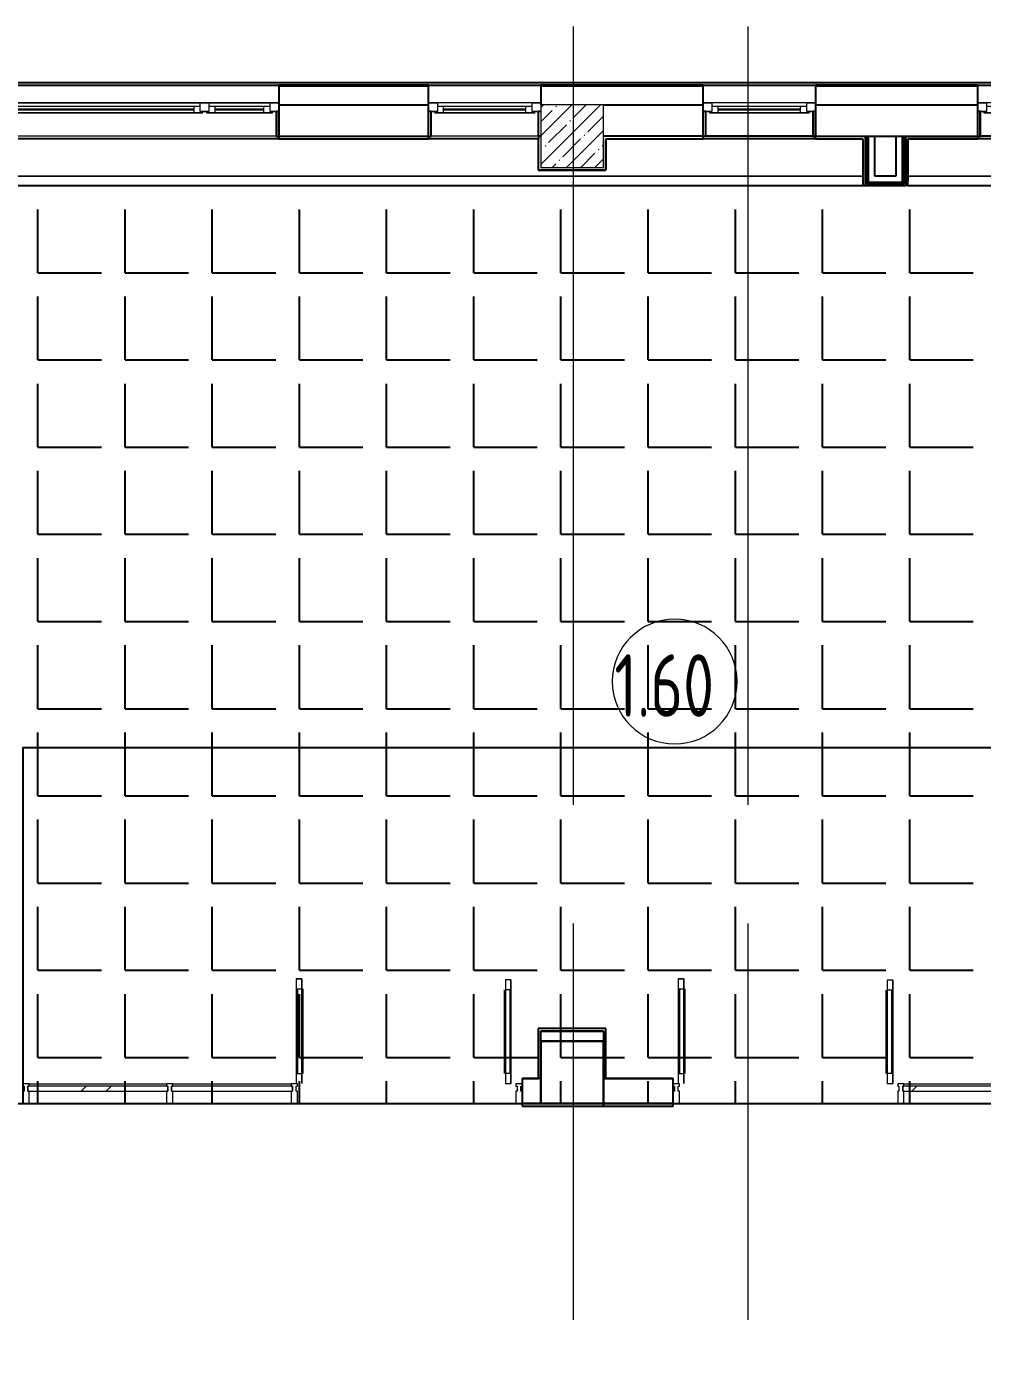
# Model space of a CAD drawing. Header units: millimetres. Extents: x -625 to 415037, y -3642 to 102118.
# Drawn here: x 101493 to 109153, y 11254 to 21892 of the extents above; entities that cross this region are included whole.
import ezdxf

# ---------------------------------------------------------------- set-up
doc = ezdxf.new("R2010")
doc.units = ezdxf.units.MM
doc.linetypes.add('Осевая', pattern=[6350, 1270, -952.5, 3175, -952.5])
doc.layers.add('1) плитка  КР1', color=40, linetype='Continuous')
for name, color, linetype, lineweight in [('A-AREA-IDEN', 7, 'Continuous', 9), ('A-DETL-GENF', 7, 'Continuous', 9), ('A-GLAZ', 7, 'Continuous', 9), ('A-GLAZ-1', 7, 'Continuous', 5), ('A-GLAZ-CURT-1', 7, 'Continuous', 5), ('A-GLAZ-CURT-2', 7, 'Continuous', 20), ('A-GLAZ-CWMG', 7, 'Continuous', 9), ('A-GLAZ-CWMG-1', 7, 'Continuous', 20), ('A-WALL', 7, 'Continuous', 5), ('S-COLS-1', 7, 'Continuous', 5), ('Оси', 7, 'Continuous', 9), ('Оси-2', 7, 'Осевая', 9)]:
    doc.layers.add(name, color=color, linetype=linetype, lineweight=lineweight)
doc.styles.add('СПДС', font='ГОСТ тип А.ttf', dxfattribs={"width": 0.9})

# ---------------------------------------------------------------- blocks, each defined once
blk = doc.blocks.new('120_Окно_СКБ_1Ст - 120_Окно_СКБ_1Ст 900х2500_h_ с форточкой-22876038-Объем проектирования 1 этажа')
at = {"layer": 'A-GLAZ'}
for p, q in [((-450, -127), (-450, -57)), ((-450, -57), (-380, -57)), ((-380, -57), (-380, -127)), ((380, -87), (-380, -87)), ((-380, -87), (-380, -127)), ((-330, -137), (-330, -87)), ((330, -137), (330, -87)), ((380, -127), (380, -57)), ((380, -57), (450, -57)), ((380, -127), (380, -87)), ((450, -57), (450, -127)), ((-380, -127), (-450, -127)), ((-380, -127), (-400, -127)), ((-400, -127), (-400, -137)), ((-400, -137), (400, -137)), ((400, -137), (-400, -137)), ((450, -127), (380, -127)), ((400, -127), (380, -127)), ((400, -137), (400, -127))]:
    blk.add_line(p, q, dxfattribs=at)
at = {"layer": 'A-GLAZ-1'}
for p, q in [((450, -57), (-450, -57)), ((-430, -127), (-400, -127)), ((-330, -107), (330, -107)), ((330, -117), (-330, -117)), ((400, -127), (430, -127))]:
    blk.add_line(p, q, dxfattribs=at)
blk = doc.blocks.new('120_Окно_СКБ_1Ст - 120_Окно_СКБ_1Ст 900х2500_h_ с форточкой-V23-Объем проектирования 1 этажа')
at = {"layer": 'A-GLAZ'}
for p, q in [((-450, -127), (-450, -57)), ((-450, -57), (-380, -57)), ((-380, -57), (-380, -127)), ((380, -87), (-380, -87)), ((-380, -87), (-380, -127)), ((-330, -137), (-330, -87)), ((330, -137), (330, -87)), ((380, -127), (380, -57)), ((380, -57), (450, -57)), ((380, -127), (380, -87)), ((450, -57), (450, -127)), ((-380, -127), (-450, -127)), ((-380, -127), (-400, -127)), ((-400, -127), (-400, -137)), ((-400, -137), (400, -137)), ((400, -137), (-400, -137)), ((450, -127), (380, -127)), ((400, -127), (380, -127)), ((400, -137), (400, -127))]:
    blk.add_line(p, q, dxfattribs=at)
at = {"layer": 'A-GLAZ-1'}
for p, q in [((450, -57), (-450, -57)), ((-430, -127), (-400, -127)), ((-330, -107), (330, -107)), ((330, -117), (-330, -117)), ((400, -127), (430, -127))]:
    blk.add_line(p, q, dxfattribs=at)
blk = doc.blocks.new('Дверь_Витражная_остекление_ - ВВ-11 остекление-32352627-Объем проектирования 1 этажа')
at = {"layer": 'A-DETL-GENF'}
for p, q in [((-791, -20), (-836, -20)), ((-836, -851), (-836, -20)), ((-791, -20), (-836, -20)), ((-836, -20), (-836, -851)), ((-836, -100), (-791, -100)), ((-826, -771), (-826, -100)), ((-791, -851), (-791, -20)), ((-791, -851), (-791, -20)), ((-782, -771), (-782, -100)), ((832, -780), (832, -100)), ((841, -860), (841, -20)), ((841, -20), (841, -860)), ((886, -100), (841, -100)), ((876, -780), (876, -100)), ((886, -860), (886, -20)), ((886, -860), (886, -20)), ((-836, -771), (-791, -771)), ((-836, -851), (-791, -851)), ((-836, -851), (-791, -851)), ((886, -780), (841, -780)), ((886, -860), (841, -860)), ((841, -860), (886, -860))]:
    blk.add_line(p, q, dxfattribs=at)
blk = doc.blocks.new('Прямоугольный импост - Импост структурный с накладкой - 160мм Темный-V110-Объем проектирования 1 этажа')
at = {"layer": 'A-GLAZ-CWMG-1'}
for p, q in [((-50, 0), (-50, 17)), ((-50, 17), (0, 17)), ((-40, 0), (-50, 0)), ((-40, -40), (-40, 0)), ((0, 0), (-10, 0)), ((-10, 0), (-10, -40)), ((0, 17), (0, 0)), ((-50, -140), (-50, -40)), ((-50, -40), (-40, -40)), ((-10, -40), (0, -40)), ((0, -40), (0, -140)), ((0, -140), (-50, -140))]:
    blk.add_line(p, q, dxfattribs=at)
blk = doc.blocks.new('Системная панель - Стекло - 40мм-32352622-Объем проектирования 1 этажа')
at = {"layer": 'A-GLAZ-CURT-2'}
for p, q in [((485, 40), (-485, 40)), ((-485, 40), (-485, 0)), ((-485, 0), (485, 0)), ((485, 0), (485, 40))]:
    blk.add_line(p, q, dxfattribs=at)
blk = doc.blocks.new('Прямоугольный импост - Импост структурный с накладкой - 160мм Темный-32352618-Объем проектирования 1 этажа')
at = {"layer": 'A-GLAZ-CWMG'}
for p, q in [((102599, 13557), (103549, 13557)), ((102599, 13400), (103549, 13400))]:
    blk.add_line(p, q, dxfattribs=at)
blk = doc.blocks.new('Прямоугольный импост - Импост структурный с накладкой - 160мм Темный-V111-Объем проектирования 1 этажа')
at = {"layer": 'A-GLAZ-CWMG-1'}
for p, q in [((-25, 0), (-25, 17)), ((-25, 17), (25, 17)), ((-15, 0), (-25, 0)), ((-15, -40), (-15, 0)), ((25, 0), (15, 0)), ((15, 0), (15, -40)), ((25, 17), (25, 0)), ((-25, -140), (-25, -40)), ((-25, -40), (-15, -40)), ((15, -40), (25, -40)), ((25, -40), (25, -140)), ((25, -140), (-25, -140))]:
    blk.add_line(p, q, dxfattribs=at)
blk = doc.blocks.new('Системная панель - Стекло - 40мм-32352614-Объем проектирования 1 этажа')
at = {"layer": 'A-GLAZ-CURT-1'}
h = blk.add_hatch(dxfattribs=at)
h.set_pattern_fill('FP_130', color=256, style=0, pattern_type=2)
h.set_pattern_definition([(225, (102198.5, 13340), (565.6854, -565.6854), [400, -1200]), (225, (102598.5, 13540), (565.6854, -565.6854), [1200, -400]), (225, (101798.5, 13740), (565.6854, -565.6854), [400, -1200])])
h.paths.add_polyline_path([(560, 40), (-561, 40), (-561, 0), (560, 0)])
at = {"layer": 'A-GLAZ-CURT-2'}
for p, q in [((560, 40), (-561, 40)), ((-561, 40), (-561, 0)), ((560, 0), (560, 40)), ((-561, 0), (560, 0))]:
    blk.add_line(p, q, dxfattribs=at)
blk = doc.blocks.new('Прямоугольный импост - Импост структурный с накладкой - 160мм Темный-32352612-Объем проектирования 1 этажа')
at = {"layer": 'A-GLAZ-CWMG'}
for p, q in [((101448, 13557), (102549, 13557)), ((101448, 13400), (102549, 13400))]:
    blk.add_line(p, q, dxfattribs=at)
blk = doc.blocks.new('Прямоугольный импост - Импост структурный с накладкой - 160мм Темный-32310142-Объем проектирования 1 этажа')
at = {"layer": 'A-GLAZ-CWMG-1'}
for p, q in [((-50, 0), (-50, 17)), ((-50, 17), (0, 17)), ((-40, 0), (-50, 0)), ((-40, -40), (-40, 0)), ((0, 0), (-10, 0)), ((-10, 0), (-10, -40)), ((0, 17), (0, 0)), ((-50, -140), (-50, -40)), ((-50, -40), (-40, -40)), ((-10, -40), (0, -40)), ((0, -40), (0, -140)), ((0, -140), (-50, -140))]:
    blk.add_line(p, q, dxfattribs=at)
blk = doc.blocks.new('Прямоугольный импост - Импост структурный с накладкой - 160мм Темный-32354018-Объем проектирования 1 этажа')
at = {"layer": 'A-GLAZ-CWMG'}
for p, q in [((108459, 13557), (109779, 13557)), ((108459, 13400), (109779, 13400))]:
    blk.add_line(p, q, dxfattribs=at)
blk = doc.blocks.new('Дверь_Витражная_остекление_ - ВВ-12 остекление-32353611-Объем проектирования 1 этажа')
at = {"layer": 'A-DETL-GENF'}
for p, q in [((-789.5, -20), (-834.5, -20)), ((-834.5, -849), (-834.5, -20)), ((-789.5, -20), (-834.5, -20)), ((-834.5, -20), (-834.5, -849)), ((-834.5, -100), (-789.5, -100)), ((-824.5, -769), (-824.5, -100)), ((-789.5, -849), (-789.5, -20)), ((-789.5, -849), (-789.5, -20)), ((-780.5, -769), (-780.5, -100)), ((830.5, -780), (830.5, -100)), ((839.5, -860), (839.5, -20)), ((839.5, -20), (839.5, -860)), ((884.5, -100), (839.5, -100)), ((874.5, -780), (874.5, -100)), ((884.5, -860), (884.5, -20)), ((884.5, -860), (884.5, -20)), ((-834.5, -769), (-789.5, -769)), ((-834.5, -849), (-789.5, -849)), ((-834.5, -849), (-789.5, -849)), ((884.5, -780), (839.5, -780)), ((884.5, -860), (839.5, -860)), ((839.5, -860), (884.5, -860))]:
    blk.add_line(p, q, dxfattribs=at)
blk = doc.blocks.new('Прямоугольный импост - Импост структурный с накладкой - 160мм Темный-V112-Объем проектирования 1 этажа')
at = {"layer": 'A-GLAZ-CWMG-1'}
for p, q in [((-25, 0), (-25, 17)), ((-25, 17), (25, 17)), ((-15, 0), (-25, 0)), ((-15, -40), (-15, 0)), ((25, 0), (15, 0)), ((15, 0), (15, -40)), ((25, 17), (25, 0)), ((-25, -140), (-25, -40)), ((-25, -40), (-15, -40)), ((15, -40), (25, -40)), ((25, -40), (25, -140)), ((25, -140), (-25, -140))]:
    blk.add_line(p, q, dxfattribs=at)
blk = doc.blocks.new('Системная панель - Стекло - 40мм-32353599-Объем проектирования 1 этажа')
at = {"layer": 'A-GLAZ-CURT-1'}
h = blk.add_hatch(dxfattribs=at)
h.set_pattern_fill('FP_131', color=256, style=0, pattern_type=2)
h.set_pattern_definition([(225, (109319, 13340), (565.6854, -565.6854), [400, -1200]), (225, (109719, 13540), (565.6854, -565.6854), [1200, -400]), (225, (108919, 13740), (565.6854, -565.6854), [400, -1200])])
h.paths.add_polyline_path([(670, 40), (-670, 40), (-670, 0), (670, 0)])
at = {"layer": 'A-GLAZ-CURT-2'}
for p, q in [((670, 40), (-670, 40)), ((-670, 40), (-670, 0)), ((-670, 0), (670, 0)), ((670, 0), (670, 40))]:
    blk.add_line(p, q, dxfattribs=at)
blk = doc.blocks.new('BSC_Колонна _Прямоугольная - 500х500-23282986-Объем проектирования 1 этажа')
at = {"layer": 'S-COLS-1'}
h = blk.add_hatch(dxfattribs=at)
h.set_pattern_fill('FP_150', color=256, style=0, pattern_type=2)
h.set_pattern_definition([(45, (-105800, -21150), (-114.04925, 114.04925), []), (45, (-105685.95, -21150), (-114.04925, 114.04925), [201.613, -40.323, 6.706, -33.617])])
h.paths.add_polyline_path([(125, -250), (250, -250), (250, 250), (-250, 250), (-250, -250)])
for p, q in [((250, 250), (-250, 250)), ((-250, 250), (-250, -250)), ((250, -250), (250, 250)), ((-250, -250), (250, -250))]:
    blk.add_line(p, q, dxfattribs=at)
blk = doc.blocks.new('120_Окно_СКБ_2Ст_Фрамуга сверху - 120_Окно_СКБ_2Ст_2300х2500_h_ ДОО-23103760-Объем проектирования 1 этажа')
at = {"layer": 'A-GLAZ'}
for p, q in [((-1150, -127), (-1150, -57)), ((-1150, -57), (-1080, -57)), ((-1080, -57), (-1080, -127)), ((520, -87), (-1080, -87)), ((-1080, -87), (-1080, -127)), ((-1030, -137), (-1030, -87)), ((470, -137), (470, -87)), ((520, -127), (520, -57)), ((520, -57), (590, -57)), ((520, -127), (520, -87)), ((590, -57), (590, -127)), ((1080, -87), (590, -87)), ((590, -87), (590, -127)), ((640, -137), (640, -87)), ((1030, -137), (1030, -87)), ((1080, -127), (1080, -57)), ((1080, -57), (1150, -57)), ((1080, -127), (1080, -87)), ((1150, -57), (1150, -127)), ((-1080, -127), (-1150, -127)), ((-1080, -127), (-1100, -127)), ((-1100, -127), (-1100, -137)), ((-1100, -137), (540, -137)), ((540, -137), (-1100, -137)), ((590, -127), (520, -127)), ((540, -127), (520, -127)), ((540, -137), (540, -127)), ((590, -127), (570, -127)), ((570, -127), (570, -137)), ((570, -137), (1100, -137)), ((1100, -137), (570, -137)), ((1150, -127), (1080, -127)), ((1100, -127), (1080, -127)), ((1100, -137), (1100, -127))]:
    blk.add_line(p, q, dxfattribs=at)
at = {"layer": 'A-GLAZ-1'}
for p, q in [((1150, -57), (-1150, -57)), ((-1080, -57), (1080, -57)), ((-1130, -127), (-1100, -127)), ((-1030, -107), (470, -107)), ((470, -117), (-1030, -117)), ((540, -127), (570, -127)), ((540, -127), (570, -127)), ((640, -107), (1030, -107)), ((1030, -117), (640, -117)), ((1100, -127), (1130, -127))]:
    blk.add_line(p, q, dxfattribs=at)
blk = doc.blocks.new('Прямоугольный импост - Импост структурный с накладкой - 160мм Темный-V212-Объем проектирования 1 этажа')
at = {"layer": 'A-GLAZ-CWMG-1'}
for p, q in [((0, 17), (-50, 17)), ((-50, 17), (-50, 0)), ((-50, 0), (-40, 0)), ((-40, 0), (-40, -40)), ((-10, -40), (-10, 0)), ((-10, 0), (0, 0)), ((0, 0), (0, 17)), ((-40, -40), (-50, -40)), ((-50, -40), (-50, -140)), ((0, -40), (-10, -40)), ((0, -140), (0, -40)), ((-50, -140), (0, -140))]:
    blk.add_line(p, q, dxfattribs=at)
blk = doc.blocks.new('Зашивка приборов отопления - Зашивка приборов отопления-33267402-Объем проектирования 1 этажа')
at = {"layer": 'A-WALL'}
for p, q in [((103430, 21150), (101170, 21150)), ((105530, 21150), (104670, 21150)), ((107730, 21150), (106870, 21150)), ((101150, 20754), (108130, 20754)), ((101170, 20829), (108130, 20829)), ((108130, 20829), (101170, 20829))]:
    blk.add_line(p, q, dxfattribs=at)
blk = doc.blocks.new('Зашивка приборов отопления1 - Зашивка приборов отопления-33268338-Объем проектирования 1 этажа')
at = {"layer": 'A-WALL'}
for p, q in [((109930, 21150), (109070, 21150)), ((108490, 20829), (110530, 20829)), ((110530, 20829), (108490, 20829)), ((108490, 20754), (110530, 20754))]:
    blk.add_line(p, q, dxfattribs=at)
blk = doc.blocks.new('Марка_Помещения - Номер-25198446-Объем проектирования 1 этажа')
at = {"layer": 'A-AREA-IDEN'}
for start, end in [(360, 180), (180, 360)]:
    blk.add_arc((0, 0), 2.5, start, end, dxfattribs=at)

msp = doc.modelspace()

# ---------------------------------------------------------------- hatches: boundary and pattern name
at = {"layer": '1) плитка  КР1'}
h = msp.add_hatch(dxfattribs=at)
h.set_pattern_fill('ANGLE', color=256, scale=100)
h.set_pattern_definition([(0, (100885.7, 20617.94), (0, 698.5), [508, -190.5]), (90, (100885.7, 20617.94), (-698.5, 4e-14), [508, -190.5])])
h.paths.add_polyline_path([(108555, 20617), (108555, 20618), (108535, 20618), (108195, 20618), (108194, 20618), (108194, 20617), (101236, 20617), (100886, 20617), (100886, 17615), (101484, 17615), (101484, 16114), (115665, 16114), (115665, 16157), (115615, 16157), (115615, 16161), (113865, 16165), (113865, 16157), (113815, 16157), (112487, 16157), (112437, 16157), (111162, 16157), (111112, 16157), (111112, 16172), (111086, 16172), (111087, 16324), (111072, 16324), (111072, 16314), (110972, 16314), (110972, 16364), (110922, 16364), (110922, 16614), (110972, 16614), (110972, 16664), (111072, 16664), (111072, 16654), (111087, 16654), (111091, 18338), (111132, 18338), (111132, 18374), (111215, 18374), (111216, 18463), (111129, 18463), (111129, 18414), (111112, 18414), (111112, 18424), (111072, 18424), (111072, 18414), (110922, 18414), (110922, 18443), (110593, 18443), (110593, 19033), (110594, 20617)])
h.paths.add_polyline_path([(101463, 13264), (117875, 13264), (117875, 16114), (101463, 16114)])

# ---------------------------------------------------------------- linework, layer by layer
for p, q in [((96635, 21444), (111207, 21444)), ((101215, 21422), (103515, 21422)), ((104715, 21422), (103515, 21422)), ((103515, 21422), (103515, 21414)), ((104715, 21417), (103515, 21417)), ((104715, 21414), (103515, 21414)), ((103515, 21414), (103515, 20994)), ((104715, 21414), (104715, 21422)), ((104715, 21422), (105615, 21422)), ((104715, 20994), (104715, 21414)), ((106915, 21422), (105615, 21422)), ((105615, 21422), (105615, 21414)), ((106915, 21417), (105615, 21417)), ((105615, 21414), (105615, 21264)), ((106915, 21414), (105615, 21414)), ((106915, 21414), (106915, 21422)), ((106915, 21422), (107815, 21422)), ((106915, 20994), (106915, 21414)), ((109115, 21422), (107815, 21422)), ((107815, 21422), (107815, 21414)), ((109115, 21417), (107815, 21417)), ((109115, 21414), (107815, 21414)), ((107815, 21414), (107815, 20994)), ((109115, 21414), (109115, 21422)), ((109115, 21422), (110015, 21422)), ((109115, 20994), (109115, 21414)), ((103494, 21212), (103494, 21014)), ((103495, 21212), (103494, 21212)), ((103495, 21212), (103495, 21014)), ((103515, 21212), (103495, 21212)), ((103515, 21264), (104715, 21264)), ((104735, 21212), (104715, 21212)), ((104735, 21014), (104735, 21212)), ((104736, 21212), (104735, 21212)), ((104736, 21014), (104736, 21212)), ((105594, 21212), (105594, 21014)), ((105595, 21212), (105594, 21212)), ((105615, 21212), (105595, 21212)), ((105595, 21014), (105595, 21212)), ((106115, 21264), (106915, 21264)), ((106935, 21212), (106915, 21212)), ((106935, 21014), (106935, 21212)), ((106936, 21212), (106935, 21212)), ((106936, 21014), (106936, 21212)), ((107794, 21212), (107794, 21014)), ((107795, 21212), (107794, 21212)), ((107795, 21212), (107795, 21014)), ((107815, 21212), (107795, 21212)), ((107815, 21264), (109115, 21264)), ((109135, 21212), (109115, 21212)), ((109135, 21014), (109135, 21212)), ((109136, 21212), (109135, 21212)), ((109136, 21014), (109136, 21212)), ((103515, 20994), (101236, 20994)), ((103494, 21014), (103495, 21014)), ((103495, 21014), (104735, 21014)), ((103515, 20994), (104715, 20994)), ((103515, 20994), (103515, 20993)), ((103515, 20993), (104715, 20993)), ((105595, 20994), (104715, 20994)), ((104715, 20993), (104715, 20994)), ((104735, 21014), (104736, 21014)), ((105594, 21014), (105595, 21014)), ((105594, 20994), (105594, 20743)), ((105595, 21014), (105595, 20994)), ((105615, 21014), (105595, 21014)), ((105595, 20744), (105595, 20994)), ((106935, 21014), (106115, 21014)), ((106135, 20994), (106915, 20994)), ((106135, 20994), (106135, 20764)), ((106136, 20743), (106136, 20993)), ((106136, 20993), (106915, 20993)), ((106915, 20993), (106915, 20994)), ((107815, 20993), (106915, 20993)), ((106935, 21014), (106936, 21014)), ((107794, 21014), (106936, 21014)), ((107794, 21014), (107795, 21014)), ((107795, 21014), (108510, 21014)), ((107815, 20994), (108195, 20994)), ((107815, 20994), (107815, 20993)), ((107815, 20993), (108194, 20993)), ((108194, 20993), (108194, 20618)), ((108195, 20994), (108195, 20618)), ((108215, 20618), (108215, 21014)), ((108227, 20630), (108227, 21014)), ((108240, 20643), (108240, 21014)), ((108290, 20693), (108290, 21014)), ((108460, 21014), (108460, 20693)), ((108510, 21014), (109135, 21014)), ((108510, 21014), (108510, 20643)), ((108522, 21014), (108522, 20630)), ((108535, 21014), (108535, 20618)), ((109115, 20994), (108555, 20994)), ((108555, 20994), (108555, 20655)), ((108556, 20993), (109115, 20993)), ((108556, 20655), (108556, 20993)), ((109115, 20993), (109115, 20994)), ((110015, 20994), (109115, 20994)), ((109135, 21014), (109136, 21014)), ((109994, 21014), (109136, 21014)), ((106135, 20764), (106135, 20744)), ((105594, 20743), (106136, 20743)), ((105595, 20744), (106135, 20744)), ((108510, 20643), (108240, 20643)), ((108460, 20693), (108290, 20693)), ((108555, 20618), (108555, 20655)), ((108555, 20655), (108556, 20655)), ((101236, 20618), (108194, 20618)), ((108194, 20617), (101236, 20617)), ((108194, 20618), (108194, 20617)), ((108195, 20618), (108535, 20618)), ((108535, 20638), (108215, 20638)), ((108522, 20630), (108227, 20630)), ((108555, 20618), (108535, 20618)), ((108555, 20617), (108555, 20618)), ((108555, 20618), (110594, 20618)), ((110594, 20617), (108555, 20617)), ((105594, 13865), (105594, 13465)), ((106136, 13865), (105594, 13865)), ((105615, 13844), (106115, 13844)), ((105615, 13264), (105615, 13844)), ((106115, 13844), (105615, 13844)), ((106115, 13844), (106115, 13264)), ((106136, 13465), (106136, 13865)), ((106115, 13764), (105615, 13764)), ((105615, 13764), (105615, 13464)), ((105615, 13764), (106115, 13764)), ((106115, 13464), (106115, 13764)), ((105594, 13465), (105465, 13465)), ((105465, 13465), (105465, 13464)), ((105465, 13464), (105465, 13264)), ((105465, 13464), (105594, 13464)), ((105615, 13464), (105594, 13464)), ((105594, 13464), (105595, 13464)), ((105594, 13464), (105594, 13464)), ((105615, 13464), (105615, 13264)), ((106115, 13264), (106115, 13464)), ((106115, 13464), (106135, 13464)), ((106135, 13464), (106675, 13464)), ((106675, 13465), (106136, 13465)), ((106675, 13464), (106675, 13465)), ((106675, 13264), (106675, 13464)), ((105465, 13264), (105615, 13264)), ((106675, 13264), (105465, 13264)), ((105465, 13264), (105465, 13244)), ((105465, 13244), (105465, 13243)), ((105465, 13243), (106675, 13243)), ((105615, 13244), (105614, 13244)), ((105614, 13244), (105614, 13243)), ((105614, 13243), (105615, 13243)), ((105615, 13264), (106115, 13264)), ((105615, 13243), (105615, 13244)), ((106115, 13264), (106675, 13264)), ((106115, 13264), (106115, 13244)), ((106116, 13244), (106116, 13264)), ((106675, 13244), (106675, 13264)), ((106675, 13243), (106675, 13244))]:
    msp.add_line(p, q)
msp.add_lwpolyline([(82779, 13264), (121275, 13264), (121275, 10464), (82779, 10464)], close=True)
msp.add_lwpolyline([(101463, 13264), (117875, 13264), (117875, 16114), (101463, 16114)], close=True, dxfattribs=at)
at = {"layer": 'Оси'}
for p, q in [((105875, 16892), (105875, 21892)), ((107275, 16892), (107275, 21892))]:
    msp.add_line(p, q, dxfattribs=at)
at = {"layer": 'Оси-2'}
for p, q in [((105875, 2958), (105875, 16892)), ((107275, 2958), (107275, 16892))]:
    msp.add_line(p, q, dxfattribs=at)

# ---------------------------------------------------------------- block references
at = {"color": 3}
for name, p in [('120_Окно_СКБ_2Ст_Фрамуга сверху - 120_Окно_СКБ_2Ст_2300х2500_h_ ДОО-23103760-Объем проектирования 1 этажа', (102365, 21339)), ('120_Окно_СКБ_1Ст - 120_Окно_СКБ_1Ст 900х2500_h_ с форточкой-V23-Объем проектирования 1 этажа', (105165, 21339)), ('120_Окно_СКБ_1Ст - 120_Окно_СКБ_1Ст 900х2500_h_ с форточкой-22876038-Объем проектирования 1 этажа', (107365, 21339)), ('120_Окно_СКБ_1Ст - 120_Окно_СКБ_1Ст 900х2500_h_ с форточкой-22876038-Объем проектирования 1 этажа', (109565, 21339))]:
    msp.add_blockref(name, p, dxfattribs=at)
for name, p in [('BSC_Колонна _Прямоугольная - 500х500-23282986-Объем проектирования 1 этажа', (105865, 21014)), ('Зашивка приборов отопления - Зашивка приборов отопления-33267402-Объем проектирования 1 этажа', (65, -136)), ('Зашивка приборов отопления1 - Зашивка приборов отопления-33268338-Объем проектирования 1 этажа', (65, -136)), ('Прямоугольный импост - Импост структурный с накладкой - 160мм Темный-32352612-Объем проектирования 1 этажа', (65, -136)), ('Прямоугольный импост - Импост структурный с накладкой - 160мм Темный-32352618-Объем проектирования 1 этажа', (65, -136)), ('Прямоугольный импост - Импост структурный с накладкой - 160мм Темный-V212-Объем проектирования 1 этажа', (105465, 13404)), ('Прямоугольный импост - Импост структурный с накладкой - 160мм Темный-32354018-Объем проектирования 1 этажа', (65, -136))]:
    msp.add_blockref(name, p)
at = {"rotation": 180}
for name, p in [('Дверь_Витражная_остекление_ - ВВ-11 остекление-32352627-Объем проектирования 1 этажа', (104539, 13404)), ('Дверь_Витражная_остекление_ - ВВ-12 остекление-32353611-Объем проектирования 1 этажа', (107599, 13404)), ('Системная панель - Стекло - 40мм-32352614-Объем проектирования 1 этажа', (102063, 13404)), ('Системная панель - Стекло - 40мм-32352622-Объем проектирования 1 этажа', (103139, 13404)), ('Системная панель - Стекло - 40мм-32353599-Объем проектирования 1 этажа', (109184, 13404))]:
    msp.add_blockref(name, p, dxfattribs=at)
at = {"extrusion": (0, 0, -1)}
for name, p in [('Прямоугольный импост - Импост структурный с накладкой - 160мм Темный-V110-Объем проектирования 1 этажа', (-101463, 13404)), ('Прямоугольный импост - Импост структурный с накладкой - 160мм Темный-V111-Объем проектирования 1 этажа', (-102639, 13404)), ('Прямоугольный импост - Импост структурный с накладкой - 160мм Темный-V111-Объем проектирования 1 этажа', (-103639, 13404)), ('Прямоугольный импост - Импост структурный с накладкой - 160мм Темный-32310142-Объем проектирования 1 этажа', (-106675, 13404)), ('Прямоугольный импост - Импост структурный с накладкой - 160мм Темный-V112-Объем проектирования 1 этажа', (-108499, 13404))]:
    msp.add_blockref(name, p, dxfattribs=at)
at = {"layer": 'A-AREA-IDEN', "xscale": 199.9999999999999, "yscale": 199.9999999999999, "zscale": 199.9999999999999}
msp.add_blockref('Марка_Помещения - Номер-25198446-Объем проектирования 1 этажа', (106687, 16645), dxfattribs=at)

# ---------------------------------------------------------------- texts
at = {"layer": 'A-AREA-IDEN', "insert": (106203, 16863), "char_height": 500, "width": 1212.15, "attachment_point": 1, "style": 'СПДС'}
msp.add_mtext('1.60', dxfattribs=at)

doc.saveas('drawing.dxf')
